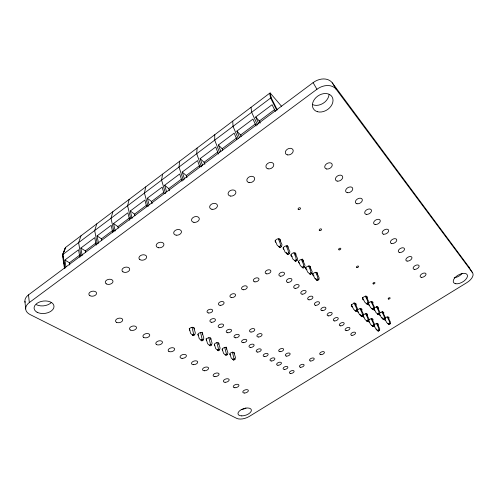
<?xml version="1.0" encoding="UTF-8"?>
<svg xmlns="http://www.w3.org/2000/svg" width="498" height="498" viewBox="0 0 498 498"><rect width="100%" height="100%" fill="white"/><g stroke="black" fill="none" stroke-linecap="round" stroke-linejoin="round"><path stroke-width="0.75" d="M214.763 134.721L214.719 140.131L219.518 152.394M197.084 148.08L196.71 153.695L201.416 166.811M387.905 323.694L389.019 324.559L390.289 323.775L390.444 322.125L387.986 317.294M381.991 317.456L382.682 318.826L383.79 319.691L385.079 318.894L385.247 317.232L382.29 311.393M376.532 328.917L377.21 330.305L378.287 331.189L379.551 330.404L379.731 328.748L376.998 323.214M377.31 313.833L378.424 314.692L379.725 313.877L379.912 312.209L376.949 306.326M371.869 325.549L372.946 326.427L374.222 325.636L374.415 323.968L371.682 318.39M179.691 161.215L179 167.035L183.345 180.276M371.801 308.698L372.909 309.557L374.228 308.729L374.428 307.048L371.794 301.782M366.385 320.662L367.462 321.54L368.75 320.731L368.956 319.056L366.404 313.808M366.142 303.425L367.25 304.278L368.576 303.438L368.794 301.744L365.831 295.775M360.085 314.25L360.757 315.645L361.828 316.523L363.129 315.701L363.353 314.014L360.801 308.729M354.968 310.497L356.039 311.362L357.359 310.534L357.601 308.828L354.725 302.84M162.578 174.144L161.582 180.151L165.579 193.517M315.738 278.37L316.373 279.783L317.407 280.623L318.813 279.702L319.168 277.94L316.622 272.3M145.746 186.868L144.445 193.056L148.105 206.539M309.351 273.583L310.379 274.417L311.798 273.477L312.184 271.709L309.644 266.025M302.112 267.196L303.139 268.024L304.571 267.065L304.981 265.278L302.193 258.96M294.654 260.61L295.669 261.431L297.125 260.454L297.555 258.661L295.09 253.003M129.175 199.387L127.588 205.755L130.737 218.591M286.356 252.393L286.966 253.818L287.969 254.627L289.438 253.631L289.898 251.826L287.147 245.427M279.029 246.809L280.019 247.612L281.513 246.591L281.999 244.779L279.571 239.052M112.872 211.706L110.998 218.249L113.936 231.57M229.902 353.829L231.24 358.043L233.73 360.135L234.975 359.332L235.504 357.52L233.836 352.341M222.251 349.142L223.571 353.399L226.104 355.522L227.362 354.7L227.916 352.877L226.067 347.013M214.395 344.33L215.696 348.625L218.261 350.773L219.537 349.945L220.11 348.102L218.516 342.935M96.817 223.839L94.676 230.543L97.309 243.964M206.097 338.659L207.591 343.707L210.2 345.892L211.482 345.046L212.092 343.19L210.517 337.98M197.992 334.289L199.256 338.659L201.902 340.875L203.203 340.01L203.838 338.142L202.101 332.241M81.018 235.778L78.609 242.638L80.956 256.153M189.234 328.319L190.672 333.455L193.361 335.702L194.674 334.824L195.341 332.944L193.853 327.74M64.858 268.154L62.798 254.546L65.456 247.531L269.592 93.288L270.669 98.094L271.173 97.714L270.14 92.964L269.642 93.344M64.927 268.192L62.86 254.584L65.518 247.568L62.443 254.901L64.503 268.509M62.798 254.546L270.619 98.038L276.77 110.288M62.443 254.901L62.86 254.584M65.935 266.847L64.889 260.024L78.553 249.784L79.848 257.317M82.17 255.592L80.85 248.06L94.732 237.652L96.195 245.141M98.548 243.379L97.066 235.903L111.178 225.326L112.803 232.759M115.194 230.972L113.55 223.552L127.886 212.802L129.685 220.178M132.119 218.361L130.295 210.996L144.874 200.065L146.649 206.651M149.126 204.809L147.327 198.229L162.143 187.124L164.085 193.654M166.6 191.78L164.633 185.256L179.697 173.964L182.044 181.154M184.602 179.243L182.231 172.065L197.55 160.58L199.835 166.992M202.692 165.759L200.128 158.65L215.702 146.972L218.448 154.019M220.819 151.342L218.323 145.011L234.172 133.134L236.824 139.403M239.519 137.398L236.836 131.136L252.959 119.053L256.121 125.944M258.867 123.896L255.667 117.018L272.07 104.723L275.456 111.533M69.788 265.029L69.427 262.763L79.948 254.908M85.594 252.399L85.326 250.892L96.145 242.819M101.779 240.329L101.474 238.835L113.083 230.176M118.225 228.065L117.889 226.59L129.679 217.782M134.933 215.609L134.566 214.14L146.655 205.108M152.12 203.67L151.51 201.485L163.805 192.309M169.401 190.79L168.741 188.624L181.334 179.218M186.974 177.699L186.252 175.551L199.673 165.535M204.84 164.384L204.062 162.255L217.707 152.071M222.731 150.141L222.17 148.734L236.724 137.871M241.188 136.377L240.59 134.983L255.393 123.934M260.286 123.062L259.321 121.002L274.429 109.722M28.511 294.866L313.111 82.631A14.971 11.386 -34.8 0 1 332.278 82.836L468.774 266.841L472.521 272.717A10.626 5.509 -29.5 0 1 466.825 282.652L249.268 416.446A9.45 4.65 -18.5 0 1 236.699 418.37L30.048 314.537A13.614 8.447 -6.7 0 1 29.32 302.554L28.511 294.866A13.496 8.472 -6.5 0 0 25.099 302.373M29.32 302.554L316.946 89.267A15.121 11.386 -34.4 0 1 336.275 89.41L472.521 272.717M275.139 240.385L277.118 245.122L279.067 246.765L280.555 245.744L280.094 243.08L278.307 238.853M283.119 247.475L285.111 252.181L287.041 253.812L288.516 252.81L288.056 250.183L286.226 245.906M291.025 254.752L292.861 259.022L294.772 260.635L296.229 259.657L295.768 257.061L293.926 252.816M192.34 335.086L193.654 334.202L192.029 327.223M298.526 261.413L300.375 265.658L302.267 267.258L303.705 266.293L303.245 263.735L301.39 259.514M200.906 340.271L202.207 339.406L200.557 332.496M305.492 267.177L307.658 272.089L309.532 273.676L310.957 272.73L310.497 270.209L308.636 266.013M209.228 345.307L210.517 344.46L211.482 345.046M312.557 273.458L314.73 278.332L316.591 279.901L317.992 278.98L317.537 276.483L315.632 272.25M217.321 350.206L218.597 349.372L219.537 349.945M225.189 354.968L226.447 354.146L227.362 354.7M232.84 359.6L234.091 358.79L234.975 359.332M351.283 304.421L353.58 309.258L355.348 310.746L356.668 309.912L356.219 307.59L353.904 302.753M362.413 297.337L364.779 302.161L366.572 303.649L367.904 302.803L367.443 300.475L365.395 296.347M357.396 310.248L359.4 314.443L361.15 315.919L362.457 315.097L362.009 312.8L359.992 308.611M368.408 303.288L370.481 307.465L372.249 308.941L373.568 308.113L373.108 305.809L371.029 301.632M363.061 315.327L365.071 319.492L366.802 320.955L368.09 320.146L367.649 317.873L365.625 313.715M373.954 308.48L376.021 312.632L377.777 314.095L379.084 313.279L378.629 311.001L376.544 306.855M368.582 320.27L370.587 324.403L372.305 325.854L373.581 325.063L373.139 322.816L371.116 318.689M379.358 313.541L381.424 317.662L383.161 319.106L384.45 318.309L384.002 316.056L381.916 311.941M373.917 325.013L375.965 329.19L377.665 330.628L378.928 329.85L378.486 327.634L376.426 323.457M384.581 318.39L386.685 322.555L388.409 323.993L389.679 323.202L389.231 320.98L387.151 316.89M64.889 260.024L69.427 262.763M193.654 334.202L194.674 334.824M202.207 339.406L203.203 340.01M80.85 248.06L85.326 250.892M97.066 235.903L101.474 238.835M113.55 223.552L117.889 226.59M130.295 210.996L134.566 214.14M147.327 198.229L151.51 201.485M164.633 185.256L168.741 188.624M182.231 172.065L186.252 175.551M279.067 246.765L280.019 247.612M287.041 253.812L287.969 254.627M294.772 260.635L295.669 261.431M302.267 267.258L303.139 268.024M309.532 273.676L310.379 274.417M316.591 279.901L317.407 280.623M280.555 245.744L281.513 246.591M288.516 252.81L289.438 253.631M296.229 259.657L297.125 260.454M303.705 266.293L304.571 267.065M310.957 272.73L311.798 273.477M317.992 278.98L318.813 279.702M355.348 310.746L356.039 311.362M361.15 315.919L361.828 316.523M366.802 320.955L367.462 321.54M372.305 325.854L372.946 326.427M377.665 330.628L378.287 331.189M356.668 309.912L357.359 310.534M362.457 315.097L363.129 315.701M368.09 320.146L368.75 320.731M373.581 325.063L374.222 325.636M378.928 329.85L379.551 330.404M200.128 158.65L204.062 162.255M366.572 303.649L367.25 304.278M372.249 308.941L372.909 309.557M377.777 314.095L378.424 314.692M383.161 319.106L383.79 319.691M388.409 323.993L389.019 324.559M367.904 302.803L368.576 303.438M373.568 308.113L374.228 308.729M379.084 313.279L379.725 313.877M384.45 318.309L385.079 318.894M389.679 323.202L390.289 323.775M218.323 145.011L222.17 148.734M236.836 131.136L240.59 134.983M255.667 117.018L259.321 121.002M270.14 92.964L281.644 106.379M233.02 359.126L233.73 360.135M217.576 349.764L218.261 350.773M201.248 339.86L201.902 340.875M192.726 334.693L193.361 335.702M332.278 82.836L336.275 89.41M313.111 82.631L316.946 89.267M271.173 97.714L277.293 109.902M257.528 124.998L251.664 112.311L251.011 107.331M238.2 138.463L233.033 126.343L232.734 121.139M232.329 352.067L234.091 358.79M224.71 347.355L226.447 354.146M216.873 342.518L218.597 349.372M208.843 337.613L210.517 344.46M24.906 301.271L25.678 308.959M245.962 408.074A6.953 3.48 -18.5 0 1 241.231 409.586M230.232 354.881A2.341 1.307 -18.3 0 1 230.45 353.101A2.341 1.307 -18.3 0 1 233.338 352.291A2.341 1.307 -18.3 0 1 234.116 353.792M51.512 302.342A9.923 6.237 -6.7 0 1 36.385 304.689M275.599 242.252A2.733 1.793 -23 0 1 276.017 239.762A2.733 1.793 -23 0 1 279.366 238.891A2.733 1.793 -23 0 1 280.106 241.082M462.175 273.47A7.8 4.109 -29.5 0 1 454.195 277.834M329.078 94.539A10.981 8.329 -34.3 0 1 322.897 103.46A10.981 8.329 -34.3 0 1 312.439 104.549M283.561 249.305A2.689 1.737 -23.2 0 1 284.962 246.261A2.689 1.737 -23.2 0 1 288.286 247.164M292.226 256.532A2.646 1.681 -23.5 0 1 291.193 254.391A2.646 1.681 -23.5 0 1 294.611 252.847A2.646 1.681 -23.5 0 1 295.631 254.995M299.69 263.149A2.608 1.631 -23.7 0 1 298.7 261.064A2.608 1.631 -23.7 0 1 302.062 259.545A2.608 1.631 -23.7 0 1 303.045 261.637M306.924 269.567A2.571 1.581 -23.9 0 1 305.984 267.538A2.571 1.581 -23.9 0 1 309.295 266.044A2.571 1.581 -23.9 0 1 310.235 268.08M313.952 275.799A2.534 1.538 -24 0 1 313.049 273.825A2.534 1.538 -24 0 1 316.317 272.356A2.534 1.538 -24 0 1 317.214 274.336M374.689 326.819A2.54 1.338 -25.1 0 1 374.023 325.038A2.54 1.338 -25.1 0 1 377.31 323.582A2.54 1.338 -25.1 0 1 377.97 325.368M384.693 318.409A2.558 1.351 -25.7 0 1 387.998 316.946A2.558 1.351 -25.7 0 1 388.627 318.764M385.328 320.22A2.558 1.351 -25.7 0 1 384.288 319.249M368.638 320.214A2.577 1.376 -25.1 0 1 371.969 318.739A2.577 1.376 -25.1 0 1 372.66 320.563M369.335 322.032A2.577 1.376 -25.1 0 1 368.252 321.061M380.366 312.663A2.59 1.388 -25.7 0 1 383.248 312.09A2.59 1.388 -25.7 0 1 383.429 313.846M380.086 315.327A2.59 1.388 -25.7 0 1 379.426 313.472M363.845 317.126A2.608 1.413 -25 0 1 363.117 315.259A2.608 1.413 -25 0 1 366.484 313.765A2.608 1.413 -25 0 1 367.207 315.632M374.708 310.304A2.627 1.426 -25.6 0 1 374.023 308.405A2.627 1.426 -25.6 0 1 377.409 306.899A2.627 1.426 -25.6 0 1 378.094 308.804M358.205 312.084A2.639 1.45 -24.9 0 1 357.44 310.173A2.639 1.45 -24.9 0 1 360.857 308.654A2.639 1.45 -24.9 0 1 361.61 310.571M222.6 350.219A2.372 1.338 -17.9 0 1 222.799 348.401A2.372 1.338 -17.9 0 1 225.737 347.585A2.372 1.338 -17.9 0 1 226.546 349.123M468.774 266.841A10.551 5.546 -29.6 0 1 469.328 268.185M206.695 340.501A2.446 1.413 -17.1 0 1 206.851 338.603A2.446 1.413 -17.1 0 1 209.876 337.769A2.446 1.413 -17.1 0 1 210.766 339.387M214.756 345.431A2.409 1.376 -17.6 0 1 214.937 343.57A2.409 1.376 -17.6 0 1 217.919 342.742A2.409 1.376 -17.6 0 1 218.771 344.323M189.869 330.224A2.521 1.494 -16.2 0 1 189.968 328.232A2.521 1.494 -16.2 0 1 193.1 327.379A2.521 1.494 -16.2 0 1 194.071 329.078M198.403 335.434A2.484 1.457 -16.7 0 1 198.528 333.492A2.484 1.457 -16.7 0 1 201.609 332.652A2.484 1.457 -16.7 0 1 202.543 334.307M369.186 305.15A2.658 1.463 -25.6 0 1 368.47 303.201A2.658 1.463 -25.6 0 1 371.9 301.676A2.658 1.463 -25.6 0 1 372.616 303.624M352.41 306.905A2.677 1.494 -24.9 0 1 351.613 304.944A2.677 1.494 -24.9 0 1 355.074 303.406A2.677 1.494 -24.9 0 1 355.858 305.374M363.515 299.852A2.695 1.506 -25.5 0 1 362.762 297.854A2.695 1.506 -25.5 0 1 366.242 296.304A2.695 1.506 -25.5 0 1 366.989 298.308M234.894 387.755A2.963 1.55 -18.3 0 0 238.934 385.209A2.963 1.55 -18.3 0 0 234.446 385.085A2.963 1.55 -18.3 0 0 234.894 387.755M241.773 415.886A6.997 3.455 -18.5 0 0 251.384 410.003A6.997 3.455 -18.5 0 0 240.876 409.898A6.997 3.455 -18.5 0 0 241.773 415.886M37.12 312.252A10.01 6.219 -7 0 0 53.709 308.032A10.01 6.219 -7 0 0 41.303 301.439A10.01 6.219 -7 0 0 37.12 312.252M455.801 283.754A7.85 4.084 -29.4 0 0 467.379 276.664A7.85 4.084 -29.4 0 0 457.861 275.301A7.85 4.084 -29.4 0 0 455.801 283.754M317.444 111.708A11.093 8.329 -33.9 0 0 333.025 100.484A11.093 8.329 -33.9 0 0 317.68 96.139A11.093 8.329 -33.9 0 0 317.444 111.708M298.694 209.652A1.295 0.878 -25.5 0 0 300.512 208.394A1.295 0.878 -25.5 0 0 298.644 208.064A1.295 0.878 -25.5 0 0 298.694 209.652M319.791 230.636A1.239 0.803 -25.9 0 0 321.54 229.447A1.239 0.803 -25.9 0 0 319.791 229.161A1.239 0.803 -25.9 0 0 319.791 230.636M339.132 249.878A1.189 0.735 -26.1 0 0 340.825 248.757A1.189 0.735 -26.1 0 0 339.175 248.508A1.189 0.735 -26.1 0 0 339.132 249.878M356.935 267.588A1.145 0.679 -26.3 0 0 358.572 266.523A1.145 0.679 -26.3 0 0 357.01 266.312A1.145 0.679 -26.3 0 0 356.935 267.588M373.369 283.941A1.102 0.623 -26.4 0 0 374.957 282.926A1.102 0.623 -26.4 0 0 373.481 282.746A1.102 0.623 -26.4 0 0 373.369 283.941M388.596 299.086A1.058 0.579 -26.4 0 0 390.133 298.121A1.058 0.579 -26.4 0 0 388.726 297.966A1.058 0.579 -26.4 0 0 388.596 299.086M280.399 276.197A2.951 1.83 -22.2 0 0 284.526 273.446A2.951 1.83 -22.2 0 0 280.2 272.916A2.951 1.83 -22.2 0 0 280.399 276.197M287.863 282.366A2.907 1.78 -22.5 0 0 291.934 279.664A2.907 1.78 -22.5 0 0 287.707 279.173A2.907 1.78 -22.5 0 0 287.863 282.366M295.102 288.354A2.864 1.724 -22.7 0 0 299.13 285.709A2.864 1.724 -22.7 0 0 294.99 285.242A2.864 1.724 -22.7 0 0 295.102 288.354M302.143 294.175A2.826 1.675 -22.9 0 0 306.121 291.573A2.826 1.675 -22.9 0 0 302.062 291.137A2.826 1.675 -22.9 0 0 302.143 294.175M308.978 299.827A2.783 1.631 -23.1 0 0 312.912 297.275A2.783 1.631 -23.1 0 0 308.934 296.864A2.783 1.631 -23.1 0 0 308.978 299.827M315.62 305.324A2.745 1.587 -23.3 0 0 319.517 302.821A2.745 1.587 -23.3 0 0 315.614 302.429A2.745 1.587 -23.3 0 0 315.62 305.324M322.088 310.671A2.708 1.544 -23.5 0 0 325.935 308.206A2.708 1.544 -23.5 0 0 322.106 307.845A2.708 1.544 -23.5 0 0 322.088 310.671M328.375 315.875A2.671 1.5 -23.6 0 0 332.178 313.454A2.671 1.5 -23.6 0 0 328.425 313.105A2.671 1.5 -23.6 0 0 328.375 315.875M334.494 320.936A2.639 1.457 -23.7 0 0 338.26 318.552A2.639 1.457 -23.7 0 0 334.575 318.228A2.639 1.457 -23.7 0 0 334.494 320.936M340.451 325.866A2.602 1.419 -23.8 0 0 344.18 323.519A2.602 1.419 -23.8 0 0 340.564 323.221A2.602 1.419 -23.8 0 0 340.451 325.866M346.253 330.666A2.571 1.382 -24 0 0 349.938 328.363A2.571 1.382 -24 0 0 346.39 328.076A2.571 1.382 -24 0 0 346.253 330.666M351.905 335.341A2.54 1.345 -24.1 0 0 355.553 333.075A2.54 1.345 -24.1 0 0 352.067 332.807A2.54 1.345 -24.1 0 0 351.905 335.341M290.639 373.494A2.465 1.276 -20.8 0 0 294.1 371.352A2.465 1.276 -20.8 0 0 290.521 371.203A2.465 1.276 -20.8 0 0 290.639 373.494M284.364 369.429A2.496 1.313 -20.6 0 0 287.856 367.25A2.496 1.313 -20.6 0 0 284.215 367.094A2.496 1.313 -20.6 0 0 284.364 369.429M277.928 365.258A2.527 1.345 -20.4 0 0 281.451 363.042A2.527 1.345 -20.4 0 0 277.741 362.874A2.527 1.345 -20.4 0 0 277.928 365.258M271.323 360.982A2.558 1.382 -20.2 0 0 274.884 358.728A2.558 1.382 -20.2 0 0 271.105 358.541A2.558 1.382 -20.2 0 0 271.323 360.982M264.544 356.587A2.596 1.419 -19.9 0 0 268.142 354.302A2.596 1.419 -19.9 0 0 264.289 354.097A2.596 1.419 -19.9 0 0 264.544 356.587M257.578 352.08A2.633 1.457 -19.6 0 0 261.213 349.752A2.633 1.457 -19.6 0 0 257.292 349.534A2.633 1.457 -19.6 0 0 257.578 352.08M250.432 347.448A2.664 1.494 -19.3 0 0 254.105 345.083A2.664 1.494 -19.3 0 0 250.102 344.84A2.664 1.494 -19.3 0 0 250.432 347.448M243.086 342.692A2.702 1.531 -19 0 0 246.796 340.283A2.702 1.531 -19 0 0 242.719 340.022A2.702 1.531 -19 0 0 243.086 342.692M225.077 382.296A3.019 1.606 -17.9 0 0 229.173 379.694A3.019 1.606 -17.9 0 0 224.567 379.544A3.019 1.606 -17.9 0 0 225.077 382.296M235.535 337.8A2.745 1.575 -18.7 0 0 239.283 335.353A2.745 1.575 -18.7 0 0 235.124 335.073A2.745 1.575 -18.7 0 0 235.535 337.8M227.773 332.77A2.783 1.619 -18.3 0 0 231.564 330.28A2.783 1.619 -18.3 0 0 227.318 329.981A2.783 1.619 -18.3 0 0 227.773 332.77M219.786 327.597A2.826 1.668 -17.9 0 0 223.621 325.063A2.826 1.668 -17.9 0 0 219.282 324.74A2.826 1.668 -17.9 0 0 219.786 327.597M211.575 322.274A2.87 1.712 -17.5 0 0 215.441 319.697A2.87 1.712 -17.5 0 0 211.015 319.349A2.87 1.712 -17.5 0 0 211.575 322.274M320.861 354.676A2.496 1.313 -22.4 0 0 324.41 352.472A2.496 1.313 -22.4 0 0 320.874 352.267A2.496 1.313 -22.4 0 0 320.861 354.676M258.331 337.003A2.702 1.531 -19.9 0 0 262.066 334.588A2.702 1.531 -19.9 0 0 258.039 334.307A2.702 1.531 -19.9 0 0 258.331 337.003M250.998 332.035A2.739 1.575 -19.5 0 0 254.771 329.576A2.739 1.575 -19.5 0 0 250.662 329.278A2.739 1.575 -19.5 0 0 250.998 332.035M310.696 361.006A2.484 1.301 -21.9 0 0 314.213 358.821A2.484 1.301 -21.9 0 0 310.665 358.635A2.484 1.301 -21.9 0 0 310.696 361.006M286.574 356.126A2.552 1.376 -20.9 0 0 290.147 353.873A2.552 1.376 -20.9 0 0 286.425 353.673A2.552 1.376 -20.9 0 0 286.574 356.126M300.624 367.281A2.471 1.289 -21.3 0 0 304.11 365.115A2.471 1.289 -21.3 0 0 300.549 364.947A2.471 1.289 -21.3 0 0 300.624 367.281M280.007 351.681A2.59 1.413 -20.7 0 0 283.623 349.391A2.59 1.413 -20.7 0 0 279.826 349.173A2.59 1.413 -20.7 0 0 280.007 351.681M266.741 273.863A2.988 1.88 -21.5 0 0 270.893 271.08A2.988 1.88 -21.5 0 0 266.467 270.539A2.988 1.88 -21.5 0 0 266.741 273.863M254.895 281.862A2.969 1.861 -20.6 0 0 258.997 279.104A2.969 1.861 -20.6 0 0 254.553 278.594A2.969 1.861 -20.6 0 0 254.895 281.862M208.749 312.999A2.92 1.774 -17.4 0 0 212.677 310.354A2.92 1.774 -17.4 0 0 208.164 309.968A2.92 1.774 -17.4 0 0 208.749 312.999M231.576 297.592A2.944 1.818 -18.9 0 0 235.591 294.897A2.944 1.818 -18.9 0 0 231.109 294.449A2.944 1.818 -18.9 0 0 231.576 297.592M220.097 305.336A2.932 1.793 -18.1 0 0 224.075 302.666A2.932 1.793 -18.1 0 0 219.581 302.249A2.932 1.793 -18.1 0 0 220.097 305.336M243.173 289.768A2.957 1.836 -19.7 0 0 247.232 287.041A2.957 1.836 -19.7 0 0 242.769 286.562A2.957 1.836 -19.7 0 0 243.173 289.768M326.557 168.99A4.034 2.814 -29.6 0 0 332.253 165.006A4.034 2.814 -29.6 0 0 326.638 163.761A4.034 2.814 -29.6 0 0 326.557 168.99M337.158 181.116A3.94 2.683 -29.5 0 0 342.749 177.251A3.94 2.683 -29.5 0 0 337.314 176.093A3.94 2.683 -29.5 0 0 337.158 181.116M347.287 192.689A3.853 2.558 -29.4 0 0 352.771 188.941A3.853 2.558 -29.4 0 0 347.504 187.871A3.853 2.558 -29.4 0 0 347.287 192.689M356.96 203.757A3.772 2.446 -29.2 0 0 362.351 200.121A3.772 2.446 -29.2 0 0 357.24 199.119A3.772 2.446 -29.2 0 0 356.96 203.757M366.217 214.345A3.691 2.341 -29.1 0 0 371.508 210.81A3.691 2.341 -29.1 0 0 366.559 209.882A3.691 2.341 -29.1 0 0 366.217 214.345M375.087 224.486A3.617 2.241 -29 0 0 380.285 221.05A3.617 2.241 -29 0 0 375.473 220.184A3.617 2.241 -29 0 0 375.087 224.486M383.585 234.209A3.542 2.148 -28.9 0 0 388.695 230.86A3.542 2.148 -28.9 0 0 384.02 230.057A3.542 2.148 -28.9 0 0 383.585 234.209M391.739 243.541A3.474 2.06 -28.8 0 0 396.763 240.279A3.474 2.06 -28.8 0 0 392.219 239.526A3.474 2.06 -28.8 0 0 391.739 243.541M399.577 252.492A3.405 1.98 -28.7 0 0 404.513 249.317A3.405 1.98 -28.7 0 0 400.087 248.62A3.405 1.98 -28.7 0 0 399.577 252.492M407.103 261.101A3.343 1.899 -28.6 0 0 411.958 258.008A3.343 1.899 -28.6 0 0 407.65 257.354A3.343 1.899 -28.6 0 0 407.103 261.101M414.336 269.381A3.281 1.824 -28.5 0 0 419.117 266.362A3.281 1.824 -28.5 0 0 414.921 265.758A3.281 1.824 -28.5 0 0 414.336 269.381M421.308 277.349A3.218 1.755 -28.4 0 0 426.008 274.398A3.218 1.755 -28.4 0 0 421.918 273.838A3.218 1.755 -28.4 0 0 421.308 277.349M244.369 393.028A2.913 1.5 -18.7 0 0 248.359 390.538A2.913 1.5 -18.7 0 0 243.983 390.432A2.913 1.5 -18.7 0 0 244.369 393.028M214.906 376.637A3.075 1.662 -17.4 0 0 219.058 373.979A3.075 1.662 -17.4 0 0 214.333 373.805A3.075 1.662 -17.4 0 0 214.906 376.637M204.361 370.773A3.137 1.724 -16.9 0 0 208.569 368.047A3.137 1.724 -16.9 0 0 203.713 367.854A3.137 1.724 -16.9 0 0 204.361 370.773M193.417 364.685A3.2 1.787 -16.4 0 0 197.687 361.897A3.2 1.787 -16.4 0 0 192.695 361.673A3.2 1.787 -16.4 0 0 193.417 364.685M182.056 358.361A3.268 1.849 -15.8 0 0 186.383 355.51A3.268 1.849 -15.8 0 0 181.253 355.255A3.268 1.849 -15.8 0 0 182.056 358.361M168.884 351.439A3.343 1.924 -15.1 0 0 174.462 349.913A3.343 1.924 -15.1 0 0 170.895 347.897A3.343 1.924 -15.1 0 0 168.884 351.439M156.559 344.591A3.411 1.992 -14.4 0 0 162.261 343.041A3.411 1.992 -14.4 0 0 158.551 340.949A3.411 1.992 -14.4 0 0 156.559 344.591M143.729 337.457A3.492 2.073 -13.6 0 0 149.568 335.889A3.492 2.073 -13.6 0 0 145.702 333.71A3.492 2.073 -13.6 0 0 143.729 337.457M130.37 330.037A3.573 2.154 -12.8 0 0 136.346 328.443A3.573 2.154 -12.8 0 0 132.319 326.171A3.573 2.154 -12.8 0 0 130.37 330.037M116.439 322.293A3.66 2.241 -11.9 0 0 122.558 320.681A3.66 2.241 -11.9 0 0 118.362 318.309A3.66 2.241 -11.9 0 0 116.439 322.293M89.914 295.706A3.903 2.49 -9.7 0 0 96.425 294.025A3.903 2.49 -9.7 0 0 91.806 291.336A3.903 2.49 -9.7 0 0 89.914 295.706M106.292 283.866A3.909 2.546 -10.6 0 0 112.834 282.192A3.909 2.546 -10.6 0 0 108.29 279.403A3.909 2.546 -10.6 0 0 106.292 283.866M122.938 271.833A3.922 2.602 -11.6 0 0 129.511 270.165A3.922 2.602 -11.6 0 0 125.042 267.27A3.922 2.602 -11.6 0 0 122.938 271.833M139.857 259.607A3.934 2.658 -12.8 0 0 146.462 257.939A3.934 2.658 -12.8 0 0 142.073 254.932A3.934 2.658 -12.8 0 0 139.857 259.607M158.694 247.786A3.953 2.714 -14.1 0 0 163.879 244.07A3.953 2.714 -14.1 0 0 157.561 243.229A3.953 2.714 -14.1 0 0 158.694 247.786M176.161 235.181A3.972 2.77 -15.6 0 0 181.434 231.396A3.972 2.77 -15.6 0 0 175.147 230.487A3.972 2.77 -15.6 0 0 176.161 235.181M193.921 222.357A3.99 2.826 -17.3 0 0 199.281 218.51A3.99 2.826 -17.3 0 0 193.031 217.533A3.99 2.826 -17.3 0 0 193.921 222.357M211.986 209.316A4.021 2.876 -19.1 0 0 217.433 205.406A4.021 2.876 -19.1 0 0 211.22 204.354A4.021 2.876 -19.1 0 0 211.986 209.316M230.356 196.056A4.052 2.926 -21.1 0 0 235.896 192.079A4.052 2.926 -21.1 0 0 229.721 190.952A4.052 2.926 -21.1 0 0 230.356 196.056M249.044 182.567A4.084 2.976 -23.2 0 0 254.677 178.521A4.084 2.976 -23.2 0 0 248.539 177.319A4.084 2.976 -23.2 0 0 249.044 182.567M268.049 168.841A4.127 3.025 -25.5 0 0 273.788 164.726A4.127 3.025 -25.5 0 0 267.694 163.444A4.127 3.025 -25.5 0 0 268.049 168.841M287.396 154.878A4.177 3.069 -27.9 0 0 293.229 150.689A4.177 3.069 -27.9 0 0 287.184 149.319A4.177 3.069 -27.9 0 0 287.396 154.878"/></g></svg>
